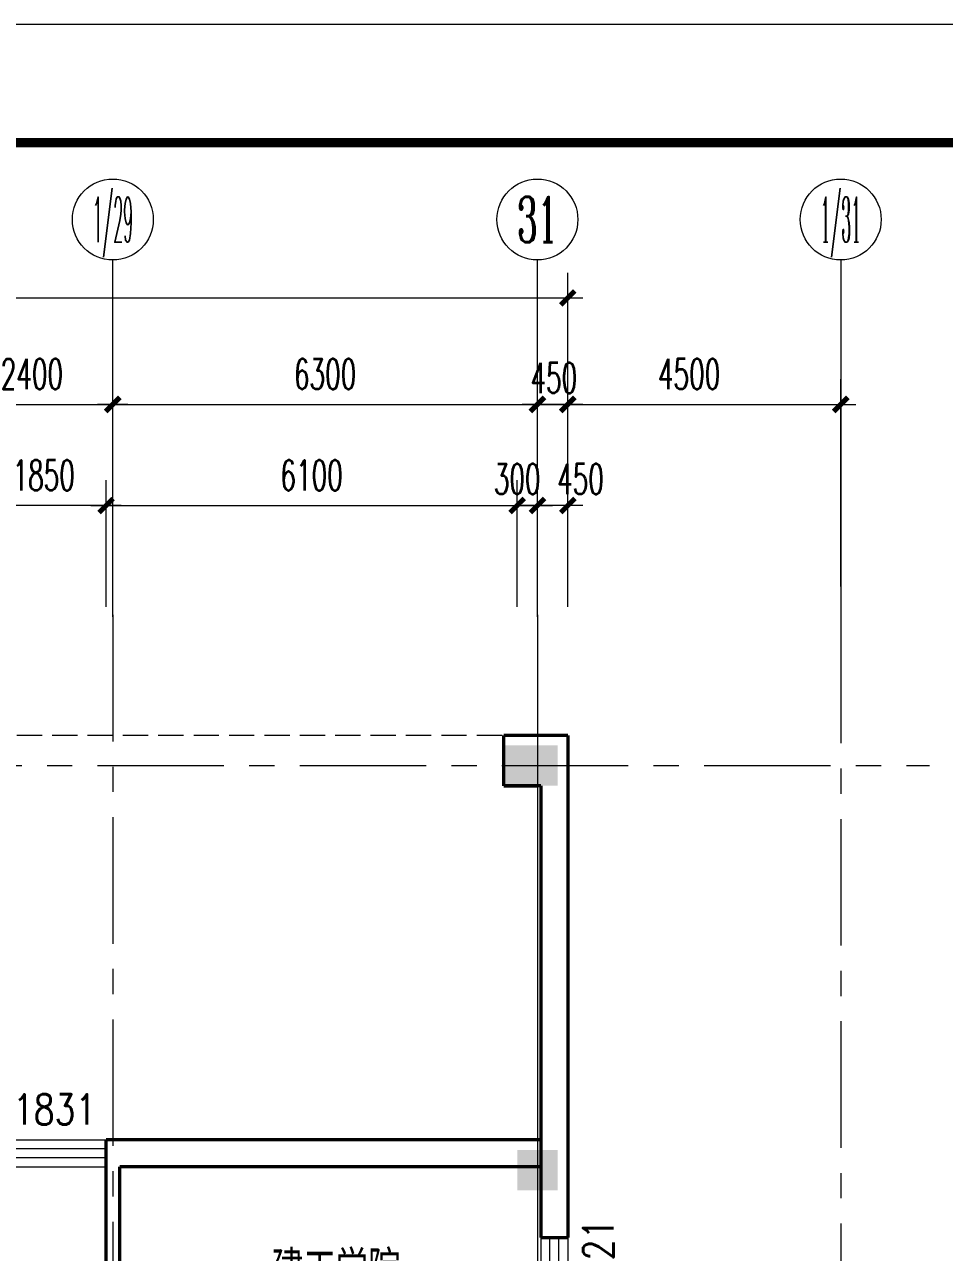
# Model space of a CAD drawing. Extents: x 2719331 to 3465925, y -270324 to -167476.
# Drawn here: x 3112629 to 3126278, y -187223 to -169011 of the extents above; entities that cross this region are included whole.
import ezdxf
from ezdxf.enums import TextEntityAlignment as Align

# ---------------------------------------------------------------- set-up
doc = ezdxf.new("R2010")
doc.units = 0
doc.header["$LTSCALE"] = 1500
doc.header["$MEASUREMENT"] = 0
doc.linetypes.add('CENTER', pattern=[2, 1.25, -0.25, 0.25, -0.25])
doc.linetypes.add('DASH', pattern=[0.35, 0.25, -0.1])
doc.layers.get('0').update_dxf_attribs({"linetype": 'CONTINUOUS', "lineweight": 0})
doc.layers.get('DEFPOINTS').update_dxf_attribs({"linetype": 'CONTINUOUS', "lineweight": 5})
for name, color, linetype, lineweight in [('AXIS', 7, 'CONTINUOUS', 5), ('AXIS_TEXT', 7, 'CONTINUOUS', 5), ('COLUMN', 7, 'CONTINUOUS', 5), ('DOTE', 7, 'CENTER', 5), ('WALL', 7, 'CONTINUOUS', 5), ('WINDOW', 7, 'CONTINUOUS', 5), ('WINDOW_TEXT', 7, 'CONTINUOUS', 5), ('我的', 7, 'CONTINUOUS', 5), ('虚线', 7, 'DASH', 5)]:
    doc.layers.add(name, color=color, linetype=linetype, lineweight=lineweight)
doc.styles.add('_SIMPLEX', font='SIMPLEX.shx', dxfattribs={"width": 0.6})
doc.styles.add('COMPLEX', font='COMPLEX')
doc.styles.add('DIM_FONT', font='romans.shx', dxfattribs={"width": 0.6})
doc.styles.add('HZ4', font='SimSun.ttf', dxfattribs={"width": 0.7, "height": 700})
doc.styles.add('SIMPLEX', font='SIMPLEX.SHX', dxfattribs={"width": 0.6})
doc.dimstyles.new('DIMN150', dxfattribs={"dimscale": 1.5, "dimtxt": 300, "dimasz": 1, "dimexe": 250, "dimexo": 300, "dimgap": 150, "dimtad": 1, "dimdec": 0, "dimdsep": 46, "dimtxsty": 'DIM_FONT', "dimblk": '_DIMX', "dimcen": 2.5, "dimdle": 0.3, "dimclrd": 7, "dimclre": 256, "dimclrt": 256, "dimadec": 0, "dimazin": 0, "dimtfac": 1, "dimtdec": 0, "dimtix": 1, "dimtmove": 2, "dimatfit": 3, "dimldrblk": '_DIMX', "dimfxl": 1, "dimtvp": 1, "dimtolj": 1, "dimtzin": 0, "dimlwd": -1, "dimlwe": -1, "dimarcsym": 0})

# ---------------------------------------------------------------- blocks, each defined once
blk = doc.blocks.new('_FZH')
blk.add_solid([(0.5, -0.5), (-0.5, -0.5), (0.5, 0.5), (-0.5, 0.5)])
blk = doc.blocks.new('_WBLK')
for p, q in [((-0.5, 0.5), (0.5, 0.5)), ((0.5, 0.1667), (-0.5, 0.1667)), ((0.5, -0.1667), (-0.5, -0.1667)), ((-0.5, -0.5), (0.5, -0.5))]:
    blk.add_line(p, q)
at = {"layer": 'WINDOW_TEXT', "style": 'SIMPLEX', "flags": 9}
blk.add_attdef('A', text='', height=1, dxfattribs=at).set_placement((0, 1.5), align=Align.MIDDLE)
blk = doc.blocks.new('_AXISO')
blk.add_circle((0, 0), 0.5)
at = {"layer": 'AXIS_TEXT', "style": 'COMPLEX', "width": 1.041667}
blk.add_attdef('A', text='', height=0.56, dxfattribs=at).set_placement((-0.25, -0.28), (0.25, -0.28), align=Align.FIT)
blk = doc.blocks.new('_DIMX')
blk.add_line((-150, 0), (150, 0))
at = {"const_width": 50}
blk.add_lwpolyline([(-70, -70), (70, 70)], dxfattribs=at)
blk = doc.blocks.new('*D1507')
at = {"layer": 'DEFPOINTS', "color": 0, "lineweight": 25}
for p in [(3113938, -174645), (3111539, -177795), (3113938, -177795)]:
    blk.add_point(p, dxfattribs=at)
at = {"layer": '我的'}
for p, q in [((3111539, -177345), (3111539, -174270)), ((3113938, -177345), (3113938, -174270))]:
    blk.add_line(p, q, dxfattribs=at)
at = {"layer": '我的', "color": 7}
blk.add_line((3111540, -174645), (3113937, -174645), dxfattribs=at)
at = {"layer": '我的', "color": 7, "xscale": 1.5, "yscale": 1.5, "zscale": 1.5, "rotation": 180}
blk.add_blockref('_DIMX', (3111539, -174645), dxfattribs=at)
at = {"layer": '我的', "color": 7, "xscale": 1.5, "yscale": 1.5, "zscale": 1.5}
blk.add_blockref('_DIMX', (3113938, -174645), dxfattribs=at)
at = {"layer": '我的', "lineweight": 0, "insert": (3112738, -174195), "char_height": 450, "attachment_point": 5, "style": 'DIM_FONT'}
blk.add_mtext('\\A1;2400', dxfattribs=at)
blk = doc.blocks.new('*D1511')
at = {"layer": 'DEFPOINTS', "color": 0, "lineweight": 25}
for p in [(3120689, -173066), (3120689, -177412), (3063338, -177636)]:
    blk.add_point(p, dxfattribs=at)
at = {"layer": '我的'}
for p, q in [((3063338, -177186), (3063338, -172691)), ((3120689, -176962), (3120689, -172691))]:
    blk.add_line(p, q, dxfattribs=at)
at = {"layer": '我的', "color": 7}
blk.add_line((3063340, -173066), (3120687, -173066), dxfattribs=at)
at = {"layer": '我的', "color": 7, "xscale": 1.5, "yscale": 1.5, "zscale": 1.5, "rotation": 180}
blk.add_blockref('_DIMX', (3063338, -173066), dxfattribs=at)
at = {"layer": '我的', "color": 7, "xscale": 1.5, "yscale": 1.5, "zscale": 1.5}
blk.add_blockref('_DIMX', (3120689, -173066), dxfattribs=at)
at = {"layer": '我的', "lineweight": 0, "insert": (3093466, -172478), "char_height": 450, "attachment_point": 5, "style": 'DIM_FONT'}
blk.add_mtext('\\A1;57350', dxfattribs=at)
blk = doc.blocks.new('*D1532')
at = {"layer": 'DEFPOINTS', "color": 0, "lineweight": 25}
for p in [(3111988, -176145), (3111988, -178095), (3113838, -178095)]:
    blk.add_point(p, dxfattribs=at)
at = {"layer": '我的'}
for p, q in [((3111988, -177645), (3111988, -175770)), ((3113838, -177645), (3113838, -175770))]:
    blk.add_line(p, q, dxfattribs=at)
at = {"layer": '我的', "color": 7}
blk.add_line((3113837, -176145), (3111990, -176145), dxfattribs=at)
at = {"layer": '我的', "color": 7, "xscale": 1.5, "yscale": 1.5, "zscale": 1.5, "rotation": 180}
blk.add_blockref('_DIMX', (3111988, -176145), dxfattribs=at)
at = {"layer": '我的', "color": 7, "xscale": 1.5, "yscale": 1.5, "zscale": 1.5}
blk.add_blockref('_DIMX', (3113838, -176145), dxfattribs=at)
at = {"layer": '我的', "lineweight": 0, "insert": (3112913, -175695), "char_height": 450, "attachment_point": 5, "style": 'DIM_FONT'}
blk.add_mtext('\\A1;1850', dxfattribs=at)
blk = doc.blocks.new('*D1533')
at = {"layer": 'DEFPOINTS', "color": 0, "lineweight": 25}
for p in [(3120239, -176145), (3119938, -178095), (3120239, -178095)]:
    blk.add_point(p, dxfattribs=at)
at = {"layer": '我的'}
for p, q in [((3119938, -177645), (3119938, -175770)), ((3120239, -177645), (3120239, -175770))]:
    blk.add_line(p, q, dxfattribs=at)
at = {"layer": '我的', "color": 7}
for p, q in [((3119937, -176145), (3119935, -176145)), ((3119938, -176145), (3120239, -176145)), ((3120240, -176145), (3120242, -176145))]:
    blk.add_line(p, q, dxfattribs=at)
at = {"layer": '我的', "color": 7, "xscale": 1.5, "yscale": 1.5, "zscale": 1.5}
blk.add_blockref('_DIMX', (3119938, -176145), dxfattribs=at)
at = {"layer": '我的', "color": 7, "xscale": 1.5, "yscale": 1.5, "zscale": 1.5, "rotation": 180}
blk.add_blockref('_DIMX', (3120239, -176145), dxfattribs=at)
at = {"layer": '我的', "lineweight": 0, "insert": (3119938, -175752), "char_height": 450, "attachment_point": 5, "style": 'DIM_FONT'}
blk.add_mtext('\\A1;300', dxfattribs=at)
blk = doc.blocks.new('*D1546')
at = {"layer": 'DEFPOINTS', "color": 0, "lineweight": 25}
for p in [(3124739, -174645), (3124739, -177795), (3120239, -178095)]:
    blk.add_point(p, dxfattribs=at)
at = {"layer": '我的'}
for p, q in [((3120239, -177645), (3120239, -174270)), ((3124739, -177345), (3124739, -174270))]:
    blk.add_line(p, q, dxfattribs=at)
at = {"layer": '我的', "color": 7}
blk.add_line((3120240, -174645), (3124737, -174645), dxfattribs=at)
at = {"layer": '我的', "color": 7, "xscale": 1.5, "yscale": 1.5, "zscale": 1.5, "rotation": 180}
blk.add_blockref('_DIMX', (3120239, -174645), dxfattribs=at)
at = {"layer": '我的', "color": 7, "xscale": 1.5, "yscale": 1.5, "zscale": 1.5}
blk.add_blockref('_DIMX', (3124739, -174645), dxfattribs=at)
at = {"layer": '我的', "lineweight": 0, "insert": (3122489, -174195), "char_height": 450, "attachment_point": 5, "style": 'DIM_FONT'}
blk.add_mtext('\\A1;4500', dxfattribs=at)
blk = doc.blocks.new('*D1556')
at = {"layer": 'DEFPOINTS', "color": 0, "lineweight": 25}
for p in [(3119938, -176145), (3113838, -178095), (3119938, -178095)]:
    blk.add_point(p, dxfattribs=at)
at = {"layer": '我的'}
for p, q in [((3113838, -177645), (3113838, -175770)), ((3119938, -177645), (3119938, -175770))]:
    blk.add_line(p, q, dxfattribs=at)
at = {"layer": '我的', "color": 7}
blk.add_line((3113840, -176145), (3119937, -176145), dxfattribs=at)
at = {"layer": '我的', "color": 7, "xscale": 1.5, "yscale": 1.5, "zscale": 1.5, "rotation": 180}
blk.add_blockref('_DIMX', (3113838, -176145), dxfattribs=at)
at = {"layer": '我的', "color": 7, "xscale": 1.5, "yscale": 1.5, "zscale": 1.5}
blk.add_blockref('_DIMX', (3119938, -176145), dxfattribs=at)
at = {"layer": '我的', "lineweight": 0, "insert": (3116888, -175695), "char_height": 450, "attachment_point": 5, "style": 'DIM_FONT'}
blk.add_mtext('\\A1;6100', dxfattribs=at)
blk = doc.blocks.new('*D1557')
at = {"layer": 'DEFPOINTS', "color": 0, "lineweight": 25}
for p in [(3120239, -176145), (3120239, -178095), (3120689, -178095)]:
    blk.add_point(p, dxfattribs=at)
at = {"layer": '我的'}
for p, q in [((3120239, -177645), (3120239, -175770)), ((3120689, -177645), (3120689, -175770))]:
    blk.add_line(p, q, dxfattribs=at)
at = {"layer": '我的', "color": 7}
for p, q in [((3120237, -176145), (3120236, -176145)), ((3120689, -176145), (3120239, -176145)), ((3120690, -176145), (3120692, -176145))]:
    blk.add_line(p, q, dxfattribs=at)
at = {"layer": '我的', "color": 7, "xscale": 1.5, "yscale": 1.5, "zscale": 1.5}
blk.add_blockref('_DIMX', (3120239, -176145), dxfattribs=at)
at = {"layer": '我的', "color": 7, "xscale": 1.5, "yscale": 1.5, "zscale": 1.5, "rotation": 180}
blk.add_blockref('_DIMX', (3120689, -176145), dxfattribs=at)
at = {"layer": '我的', "lineweight": 0, "insert": (3120877, -175752), "char_height": 450, "attachment_point": 5, "style": 'DIM_FONT'}
blk.add_mtext('\\A1;450', dxfattribs=at)
blk = doc.blocks.new('*D1559')
at = {"layer": 'DEFPOINTS', "color": 0, "lineweight": 25}
for p in [(3120239, -174645), (3120239, -176595), (3120689, -176595)]:
    blk.add_point(p, dxfattribs=at)
at = {"layer": '我的'}
for p, q in [((3120239, -176145), (3120239, -174270)), ((3120689, -176145), (3120689, -174270))]:
    blk.add_line(p, q, dxfattribs=at)
at = {"layer": '我的', "color": 7}
for p, q in [((3120237, -174645), (3120236, -174645)), ((3120689, -174645), (3120239, -174645)), ((3120690, -174645), (3120692, -174645))]:
    blk.add_line(p, q, dxfattribs=at)
at = {"layer": '我的', "color": 7, "xscale": 1.5, "yscale": 1.5, "zscale": 1.5}
blk.add_blockref('_DIMX', (3120239, -174645), dxfattribs=at)
at = {"layer": '我的', "color": 7, "xscale": 1.5, "yscale": 1.5, "zscale": 1.5, "rotation": 180}
blk.add_blockref('_DIMX', (3120689, -174645), dxfattribs=at)
at = {"layer": '我的', "lineweight": 0, "insert": (3120482, -174252), "char_height": 450, "attachment_point": 5, "style": 'DIM_FONT'}
blk.add_mtext('\\A1;450', dxfattribs=at)
blk = doc.blocks.new('*D775')
at = {"layer": 'DEFPOINTS', "color": 0, "lineweight": 25}
for p in [(3120239, -174645), (3113938, -177795), (3120239, -177795)]:
    blk.add_point(p, dxfattribs=at)
at = {"layer": '我的'}
for p, q in [((3113938, -177345), (3113938, -174270)), ((3120239, -177345), (3120239, -174270))]:
    blk.add_line(p, q, dxfattribs=at)
at = {"layer": '我的', "color": 7}
blk.add_line((3113940, -174645), (3120237, -174645), dxfattribs=at)
at = {"layer": '我的', "color": 7, "xscale": 1.5, "yscale": 1.5, "zscale": 1.5, "rotation": 180}
blk.add_blockref('_DIMX', (3113938, -174645), dxfattribs=at)
at = {"layer": '我的', "color": 7, "xscale": 1.5, "yscale": 1.5, "zscale": 1.5}
blk.add_blockref('_DIMX', (3120239, -174645), dxfattribs=at)
at = {"layer": '我的', "lineweight": 0, "insert": (3117088, -174195), "char_height": 450, "attachment_point": 5, "style": 'DIM_FONT'}
blk.add_mtext('\\A1;6300', dxfattribs=at)

msp = doc.modelspace()

# ---------------------------------------------------------------- linework, layer by layer
at = {"layer": 'AXIS', "color": 250}
msp.add_lwpolyline([(3022485, -169010.7), (3022485, -270324.1), (3159205.6, -270324.1), (3159205.6, -169010.7)], close=True, dxfattribs=at)
at = {"layer": 'AXIS', "color": 0, "const_width": 140.2}
msp.add_lwpolyline([(3024237.9, -170763.5), (3024237.9, -268571.3), (3157452.7, -268571.3), (3157452.7, -170763.5)], close=True, dxfattribs=at)
at = {"layer": 'DOTE', "lineweight": 0}
for p, q in [((3113938.2, -177768.4), (3113938.2, -214802)), ((3124738.6, -177795.3), (3124738.2, -216274.1)), ((3056712.2, -180002), (3126057, -180002))]:
    msp.add_line(p, q, dxfattribs=at)
at = {"layer": 'WALL', "lineweight": 0, "const_width": 50}
for points in [[(3120690.2, -179552), (3119738.2, -179552.5)], [(3119738.2, -180302.5), (3119738.2, -179552.5)], [(3120690.2, -187002), (3120690.2, -179552)], [(3120290.2, -180302), (3119738.2, -180302.5)], [(3120290.2, -187002), (3120290.2, -180302)], [(3113838.2, -185952), (3113838.2, -185552)], [(3113838.2, -185552), (3120288.2, -185552)], [(3113838.2, -185952), (3113838.2, -191702)], [(3120290.2, -185952), (3114038.2, -185952)], [(3114038.2, -185952), (3114038.2, -191702)], [(3120290.2, -185952), (3120290.2, -187002)], [(3120290.2, -187002), (3120690.2, -187002)]]:
    msp.add_lwpolyline(points, dxfattribs=at)
at = {"layer": '我的', "lineweight": 0}
for p, q in [((3113938.6, -177795.3), (3113938.5, -172502.4)), ((3120238.6, -177795.3), (3120238.5, -172502.4)), ((3124738.5, -172502.4), (3124738.6, -177795.3)), ((3120240.2, -177768.4), (3120239.9, -249042.4))]:
    msp.add_line(p, q, dxfattribs=at)
at = {"layer": '虚线', "linetype": 'DASH', "lineweight": 0}
msp.add_line((3111988.2, -179552), (3119738.2, -179552.5), dxfattribs=at)

# ---------------------------------------------------------------- block references
at = {"layer": 'AXIS', "lineweight": 0}
ref = msp.add_blockref('_AXISO', (3113938.5, -171902.4), dxfattribs=dict(at, xscale=1200, yscale=1200, zscale=1200))
ref.add_attrib('A', '1/29', dxfattribs={"layer": 'AXIS_TEXT', "height": 672, "style": 'COMPLEX', "width": 0.264085}).set_placement((3113638.5, -172238.4), (3114238.5, -172238.4), align=Align.FIT)
ref = msp.add_blockref('_AXISO', (3120238.5, -171902.4), dxfattribs=dict(at, xscale=1200, yscale=1200, zscale=1200))
ref.add_attrib('A', '31', dxfattribs={"layer": 'AXIS_TEXT', "height": 672, "style": 'COMPLEX', "width": 0.669643}).set_placement((3119938.5, -172238.4), (3120538.5, -172238.4), align=Align.FIT)
ref = msp.add_blockref('_AXISO', (3124738.5, -171902.4), dxfattribs=dict(at, xscale=1200, yscale=1200, zscale=1200))
ref.add_attrib('A', '1/31', dxfattribs={"layer": 'AXIS_TEXT', "height": 672, "style": 'COMPLEX', "width": 0.288462}).set_placement((3124438.5, -172238.4), (3125038.5, -172238.4), align=Align.FIT)
at = {"layer": 'COLUMN', "lineweight": 0, "yscale": 600, "zscale": 600}
for p, xscale in [((3120138.2, -180002), 800), ((3120238.2, -186002), 600)]:
    msp.add_blockref('_FZH', p, dxfattribs=dict(at, xscale=xscale))
at = {"layer": 'WINDOW', "lineweight": 0}
ref = msp.add_blockref('_WBLK', (3112913.2, -185752), dxfattribs=dict(at, xscale=1850, yscale=399.9999999999417, zscale=1850))
ref.add_attrib('A', 'C1831', dxfattribs={"layer": 'WINDOW_TEXT', "height": 450, "style": '_SIMPLEX', "width": 0.8, "flags": 8}).set_placement((3112913.2, -185102), align=Align.MIDDLE)
ref = msp.add_blockref('_WBLK', (3120490.2, -187502), dxfattribs=dict(at, xscale=1000, yscale=400.000000053551, zscale=1000, rotation=270))
ref.add_attrib('A', 'C1021', dxfattribs={"layer": 'WINDOW_TEXT', "height": 450, "rotation": 90, "style": '_SIMPLEX', "width": 0.8, "flags": 8}).set_placement((3121140.2, -187502), align=Align.MIDDLE)

# ---------------------------------------------------------------- texts
at = {"layer": '我的', "lineweight": 25, "insert": (3117248.2, -187209.2), "char_height": 500, "width": 4526.82, "attachment_point": 2, "style": 'HZ4'}
msp.add_mtext('{\\f宋体|b0|i0|c134|p2;建工学院\\P土木系教研室(1)}', dxfattribs=at)

# ---------------------------------------------------------------- dimensions: what is measured, and where the dimension line sits
at = {"layer": '我的', "lineweight": 0}
for base, p1, p2, picture, middle in [((3120688.6, -173066.2), (3063338.3, -177636.5), (3120688.6, -177411.5), '*D1511', (3093466.4, -172477.8)), ((3120238.6, -174645.3), (3120688.6, -176595.3), (3120238.6, -176595.3), '*D1559', (3120481.7, -174252.2)), ((3120238.6, -176145.3), (3119938.3, -178095.3), (3120238.6, -178095.3), '*D1533', (3119938.3, -175752.2)), ((3120238.6, -176145.3), (3120688.6, -178095.3), (3120238.6, -178095.3), '*D1557', (3120876.7, -175752.2))]:
    dim = msp.add_linear_dim(base=base, p1=p1, p2=p2, dimstyle='DIMN150', dxfattribs=at)
    dim.commit()
    dim.dimension.update_dxf_attribs({"geometry": picture, "text_midpoint": middle, "dimtype": 160})
for base, p1, p2, picture, middle in [((3113938.2, -174645.3), (3111538.6, -177795.3), (3113938.2, -177795.3), '*D1507', (3112738.4, -174195.3)), ((3120238.6, -174645.3), (3113938.2, -177795.3), (3120238.6, -177795.3), '*D775', (3117088.4, -174195.3)), ((3111988.3, -176145.3), (3113838.2, -178095.3), (3111988.3, -178095.3), '*D1532', (3112913.2, -175695.3)), ((3119938.3, -176145.3), (3113838.2, -178095.3), (3119938.3, -178095.3), '*D1556', (3116888.2, -175695.3))]:
    dim = msp.add_linear_dim(base=base, p1=p1, p2=p2, dimstyle='DIMN150', dxfattribs=at)
    dim.commit()
    dim.dimension.update_dxf_attribs({"geometry": picture, "text_midpoint": middle})
dim = msp.add_linear_dim(base=(3124738.6, -174645.3), p1=(3120238.6, -178095.3), p2=(3124738.6, -177795.3), angle=180, dimstyle='DIMN150', dxfattribs=at)
dim.commit()
dim.dimension.update_dxf_attribs({"geometry": '*D1546', "text_midpoint": (3122488.6, -174195.3)})

doc.saveas('drawing.dxf')
